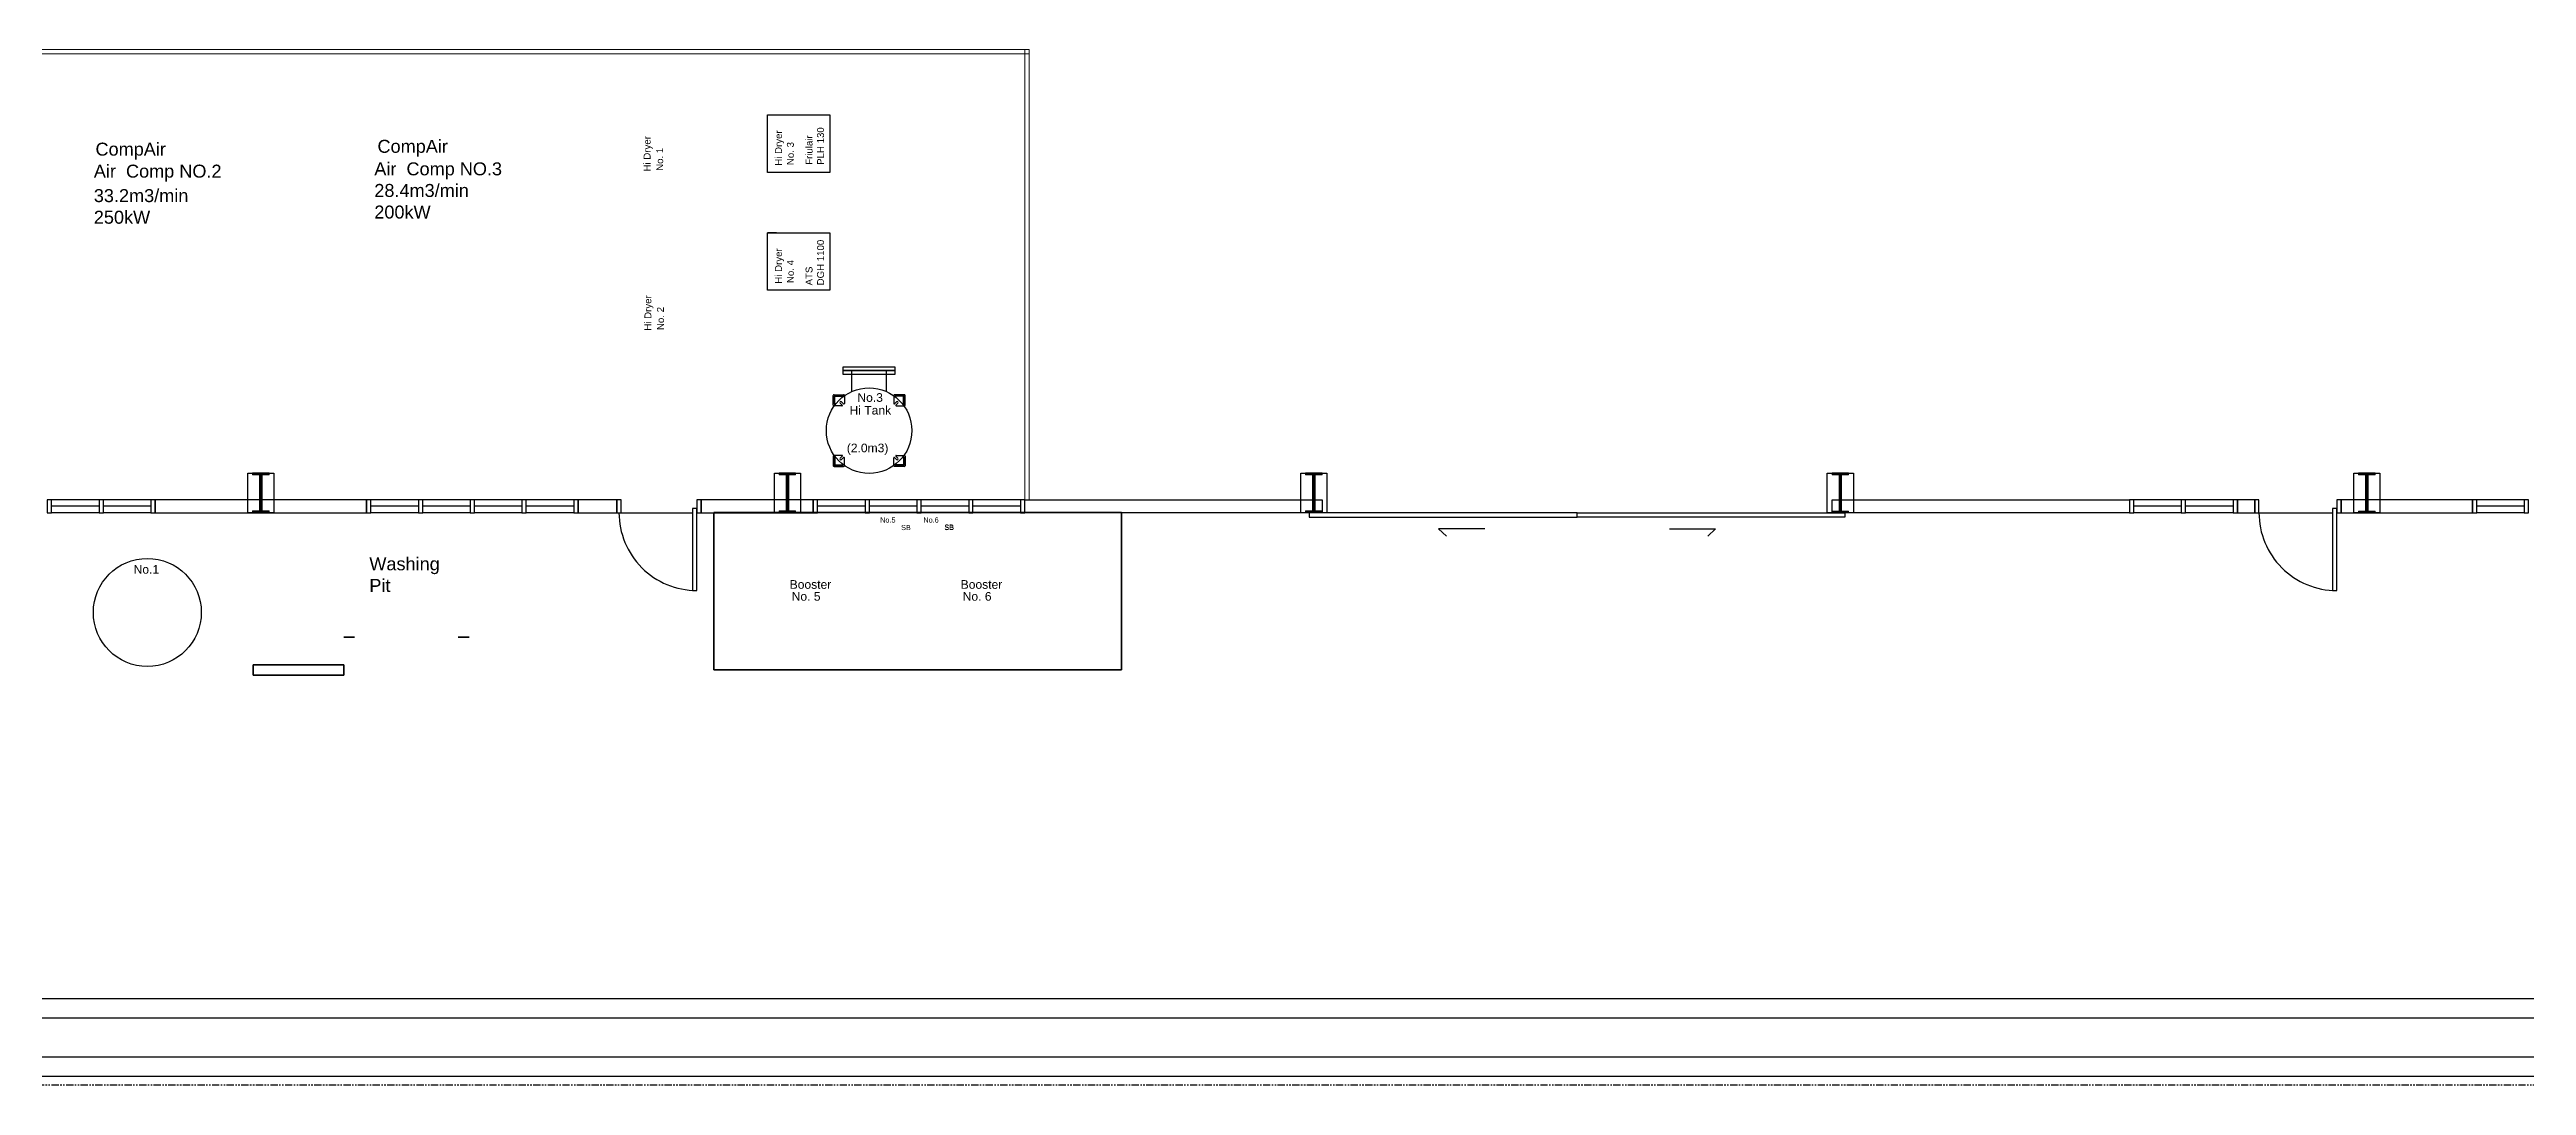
# Model space of a CAD drawing. Header units: millimetres. Extents: x -1052 to 3351, y 0 to 2015.
# Drawn here: x 57.9 to 482.1, y 1023.3 to 1200.6 of the extents above; entities that cross this region are included whole.
import ezdxf

# ---------------------------------------------------------------- set-up
doc = ezdxf.new("R2010")
doc.units = ezdxf.units.MM
doc.linetypes.add('PHANTOM', pattern=[2.5, 1.25, -0.25, 0.25, -0.25, 0.25, -0.25])
for name, color, linetype in [('11', 7, 'Continuous'), ('4', 9, 'Continuous'), ('5', 7, 'Continuous'), ('BOMBA', 10, 'Continuous'), ('BOUNDARY', 6, 'PHANTOM'), ('DRAIN', 5, 'Continuous'), ('Glass', 9, 'Continuous'), ('Stanchion', 9, 'Continuous'), ('WALL', 2, 'Continuous')]:
    doc.layers.add(name, color=color, linetype=linetype)
for name, color, linetype, lineweight in [('AM_0', 7, 'Continuous', 25), ('AM_6', 2, 'Continuous', 35), ('AM_8', 7, 'Continuous', 15)]:
    doc.layers.add(name, color=color, linetype=linetype, lineweight=lineweight)
doc.styles.get("Standard").update_dxf_attribs({"font": 'arial.ttf'})
pattern_1 = [(45, (-9089.60591, -2464.874957), (-0.02614848685, 0.02614848685), [])]
pattern_2 = [(45, (-9179.77683, -2464.872323), (-0.02614848685, 0.02614848685), [])]
pattern_3 = [(45, (-9269.947752, -2464.86969), (-0.02614848685, 0.02614848685), [])]
pattern_4 = [(45, (-9179.77683, -2464.872323), (-0.02614848685, 0.02614848685), [])]
pattern_5 = [(45, (-9269.947752, -2464.86969), (-0.02614848685, 0.02614848685), [])]

msp = doc.modelspace()

# ---------------------------------------------------------------- hatches: boundary and pattern name
at = {"layer": 'AM_8'}
h = msp.add_hatch(dxfattribs=at)
h.set_pattern_fill('_U', color=256, scale=0.03698, angle=45, style=0, pattern_type=0)
h.set_pattern_definition(pattern_3)
h.paths.add_polyline_path([(92.6691, 1121.6277), (92.6691, 1121.3319), (95.4943, 1121.3318), (95.4943, 1121.6276), (94.3036, 1121.6277), (94.3037, 1127.7959), (95.4945, 1127.7958), (95.4945, 1128.0917), (92.6692, 1128.0917), (92.6692, 1127.7959), (93.86, 1127.7959), (93.8598, 1121.6277)])
h = msp.add_hatch(dxfattribs=at)
h.set_pattern_fill('_U', color=256, scale=0.03698, angle=45, style=0, pattern_type=0)
h.set_pattern_definition(pattern_3)
h.paths.add_polyline_path([(92.6691, 1121.6277), (92.6691, 1121.3319), (95.4943, 1121.3318), (95.4943, 1121.6276), (94.3036, 1121.6277), (94.3037, 1127.7959), (95.4945, 1127.7958), (95.4945, 1128.0917), (92.6692, 1128.0917), (92.6692, 1127.7959), (93.86, 1127.7959), (93.8598, 1121.6277)])
h = msp.add_hatch(dxfattribs=at)
h.set_pattern_fill('_U', color=256, scale=0.03698, angle=45, style=0, pattern_type=0)
h.set_pattern_definition(pattern_5)
h.paths.add_polyline_path([(92.6691, 1121.6277), (92.6691, 1121.3319), (95.4943, 1121.3318), (95.4943, 1121.6276), (94.3036, 1121.6277), (94.3037, 1127.7959), (95.4945, 1127.7958), (95.4945, 1128.0917), (92.6692, 1128.0917), (92.6692, 1127.7959), (93.86, 1127.7959), (93.8598, 1121.6277)])
h = msp.add_hatch(dxfattribs=at)
h.set_pattern_fill('_U', color=256, scale=0.03698, angle=45, style=0, pattern_type=0)
h.set_pattern_definition(pattern_5)
h.paths.add_polyline_path([(92.6691, 1121.6277), (92.6691, 1121.3319), (95.4943, 1121.3318), (95.4943, 1121.6276), (94.3036, 1121.6277), (94.3037, 1127.7959), (95.4945, 1127.7958), (95.4945, 1128.0917), (92.6692, 1128.0917), (92.6692, 1127.7959), (93.86, 1127.7959), (93.8598, 1121.6277)])
h = msp.add_hatch(dxfattribs=at)
h.set_pattern_fill('_U', color=256, scale=0.03698, angle=45, style=0, pattern_type=0)
h.set_pattern_definition(pattern_2)
h.paths.add_polyline_path([(182.84, 1121.6251), (182.84, 1121.3292), (185.6652, 1121.3292), (185.6652, 1121.625), (184.4745, 1121.625), (184.4747, 1127.7932), (185.6654, 1127.7932), (185.6654, 1128.089), (182.8402, 1128.0891), (182.8402, 1127.7933), (184.0309, 1127.7932), (184.0307, 1121.625)])
h = msp.add_hatch(dxfattribs=at)
h.set_pattern_fill('_U', color=256, scale=0.03698, angle=45, style=0, pattern_type=0)
h.set_pattern_definition(pattern_2)
h.paths.add_polyline_path([(182.84, 1121.6251), (182.84, 1121.3292), (185.6652, 1121.3292), (185.6652, 1121.625), (184.4745, 1121.625), (184.4747, 1127.7932), (185.6654, 1127.7932), (185.6654, 1128.089), (182.8402, 1128.0891), (182.8402, 1127.7933), (184.0309, 1127.7932), (184.0307, 1121.625)])
h = msp.add_hatch(dxfattribs=at)
h.set_pattern_fill('_U', color=256, scale=0.03698, angle=45, style=0, pattern_type=0)
h.set_pattern_definition(pattern_4)
h.paths.add_polyline_path([(182.84, 1121.6251), (182.84, 1121.3292), (185.6652, 1121.3292), (185.6652, 1121.625), (184.4745, 1121.625), (184.4747, 1127.7932), (185.6654, 1127.7932), (185.6654, 1128.089), (182.8402, 1128.0891), (182.8402, 1127.7933), (184.0309, 1127.7932), (184.0307, 1121.625)])
h = msp.add_hatch(dxfattribs=at)
h.set_pattern_fill('_U', color=256, scale=0.03698, angle=45, style=0, pattern_type=0)
h.set_pattern_definition(pattern_4)
h.paths.add_polyline_path([(182.84, 1121.6251), (182.84, 1121.3292), (185.6652, 1121.3292), (185.6652, 1121.625), (184.4745, 1121.625), (184.4747, 1127.7932), (185.6654, 1127.7932), (185.6654, 1128.089), (182.8402, 1128.0891), (182.8402, 1127.7933), (184.0309, 1127.7932), (184.0307, 1121.625)])
h = msp.add_hatch(dxfattribs=at)
h.set_pattern_fill('_U', color=256, scale=0.03698, angle=45, style=0, pattern_type=0)
h.set_pattern_definition(pattern_1)
h.paths.add_polyline_path([(273.0109, 1121.6224), (273.0109, 1121.3266), (275.8361, 1121.3265), (275.8361, 1121.6224), (274.6454, 1121.6224), (274.6456, 1127.7906), (275.8363, 1127.7906), (275.8363, 1128.0864), (273.0111, 1128.0865), (273.0111, 1127.7906), (274.2018, 1127.7906), (274.2016, 1121.6224)])
h = msp.add_hatch(dxfattribs=at)
h.set_pattern_fill('_U', color=256, scale=0.03698, angle=45, style=0, pattern_type=0)
h.set_pattern_definition(pattern_1)
h.paths.add_polyline_path([(273.0109, 1121.6224), (273.0109, 1121.3266), (275.8361, 1121.3265), (275.8361, 1121.6224), (274.6454, 1121.6224), (274.6456, 1127.7906), (275.8363, 1127.7906), (275.8363, 1128.0864), (273.0111, 1128.0865), (273.0111, 1127.7906), (274.2018, 1127.7906), (274.2016, 1121.6224)])
h = msp.add_hatch(dxfattribs=at)
h.set_pattern_fill('_U', color=256, scale=0.03698, angle=45, style=0, pattern_type=0)
h.set_pattern_definition([(45, (-8999.434987, -2464.87759), (-0.02614848685, 0.02614848685), [])])
h.paths.add_polyline_path([(363.1818, 1121.6198), (363.1818, 1121.324), (366.0071, 1121.3239), (366.0071, 1121.6197), (364.8163, 1121.6198), (364.8165, 1127.788), (366.0072, 1127.7879), (366.0073, 1128.0838), (363.182, 1128.0838), (363.182, 1127.788), (364.3727, 1127.788), (364.3726, 1121.6198)])
h = msp.add_hatch(dxfattribs=at)
h.set_pattern_fill('_U', color=256, scale=0.03698, angle=45, style=0, pattern_type=0)
h.set_pattern_definition([(45, (-8909.264065, -2464.880223), (-0.02614848685, 0.02614848685), [])])
h.paths.add_polyline_path([(453.3527, 1121.6172), (453.3527, 1121.3213), (456.178, 1121.3213), (456.178, 1121.6171), (454.9872, 1121.6171), (454.9874, 1127.7853), (456.1782, 1127.7853), (456.1782, 1128.0811), (453.3529, 1128.0812), (453.3529, 1127.7854), (454.5437, 1127.7853), (454.5435, 1121.6171)])

# ---------------------------------------------------------------- linework, layer by layer
msp.add_circle((74.6304, 1104.256), 9.2449)
msp.add_circle((74.6304, 1104.256), 9.2449)
at = {"layer": '11'}
for p, q in [((66.3766, 1121.3326), (58.2411, 1121.3329)), ((66.3766, 1121.3326), (58.2411, 1121.3329)), ((66.3767, 1123.5514), (58.2412, 1123.5517)), ((66.3767, 1123.5514), (58.2412, 1123.5517)), ((75.2517, 1121.3324), (67.1162, 1121.3326)), ((75.2517, 1121.3324), (67.1162, 1121.3326)), ((75.2517, 1123.5512), (67.1163, 1123.5514)), ((75.2517, 1123.5512), (67.1163, 1123.5514)), ((121.0472, 1123.5498), (112.9117, 1123.5501)), ((121.0472, 1123.5498), (112.9117, 1123.5501)), ((121.0472, 1121.3311), (112.9117, 1121.3313)), ((121.0472, 1121.3311), (112.9117, 1121.3313)), ((129.9222, 1121.3308), (121.7867, 1121.331)), ((129.9222, 1121.3308), (121.7867, 1121.331)), ((129.9223, 1123.5496), (121.7868, 1123.5498)), ((129.9223, 1123.5496), (121.7868, 1123.5498)), ((138.7973, 1121.3305), (130.6618, 1121.3308)), ((138.7973, 1121.3305), (130.6618, 1121.3308)), ((138.7974, 1123.5493), (130.6619, 1123.5495)), ((138.7974, 1123.5493), (130.6619, 1123.5495)), ((147.6724, 1121.3303), (139.5369, 1121.3305)), ((147.6724, 1121.3303), (139.5369, 1121.3305)), ((147.6725, 1123.549), (139.537, 1123.5493)), ((147.6725, 1123.549), (139.537, 1123.5493)), ((197.5504, 1121.3288), (189.4149, 1121.3291)), ((197.5504, 1121.3288), (189.4149, 1121.3291)), ((197.5504, 1121.3288), (189.4149, 1121.3291)), ((197.5504, 1121.3288), (189.4149, 1121.3291)), ((197.5505, 1123.5476), (189.415, 1123.5478)), ((197.5505, 1123.5476), (189.415, 1123.5478)), ((197.5505, 1123.5476), (189.415, 1123.5478)), ((197.5505, 1123.5476), (189.415, 1123.5478)), ((206.4255, 1121.3286), (198.29, 1121.3288)), ((206.4255, 1121.3286), (198.29, 1121.3288)), ((206.4255, 1121.3286), (198.29, 1121.3288)), ((206.4255, 1121.3286), (198.29, 1121.3288)), ((206.4256, 1123.5473), (198.2901, 1123.5476)), ((206.4256, 1123.5473), (198.2901, 1123.5476)), ((206.4256, 1123.5473), (198.2901, 1123.5476)), ((206.4256, 1123.5473), (198.2901, 1123.5476)), ((215.3006, 1121.3283), (207.1651, 1121.3285)), ((215.3006, 1121.3283), (207.1651, 1121.3285)), ((215.3006, 1121.3283), (207.1651, 1121.3285)), ((215.3006, 1121.3283), (207.1651, 1121.3285)), ((215.3007, 1123.5471), (207.1652, 1123.5473)), ((215.3007, 1123.5471), (207.1652, 1123.5473)), ((215.3007, 1123.5471), (207.1652, 1123.5473)), ((215.3007, 1123.5471), (207.1652, 1123.5473)), ((224.1757, 1121.328), (216.0402, 1121.3283)), ((224.1757, 1121.328), (216.0402, 1121.3283)), ((224.1757, 1121.328), (216.0402, 1121.3283)), ((224.1757, 1121.328), (216.0402, 1121.3283)), ((224.1758, 1123.5468), (216.0403, 1123.547)), ((224.1758, 1123.5468), (216.0403, 1123.547)), ((224.1758, 1123.5468), (216.0403, 1123.547)), ((224.1758, 1123.5468), (216.0403, 1123.547)), ((422.9777, 1121.3222), (414.8422, 1121.3225)), ((422.9777, 1121.3222), (414.8422, 1121.3225)), ((422.9778, 1123.541), (414.8423, 1123.5412)), ((422.9778, 1123.541), (414.8423, 1123.5412)), ((431.8528, 1121.322), (423.7173, 1121.3222)), ((431.8528, 1121.322), (423.7173, 1121.3222)), ((431.8529, 1123.5407), (423.7174, 1123.541)), ((431.8529, 1123.5407), (423.7174, 1123.541)), ((481.7308, 1121.3205), (473.5953, 1121.3208)), ((481.7309, 1123.5393), (473.5954, 1123.5395))]:
    msp.add_line(p, q, dxfattribs=at)
at = {"layer": '4'}
for points in [[(58.2412, 1123.5517), (57.5016, 1123.5517), (57.5015, 1121.3329), (58.2411, 1121.3329)], [(58.2412, 1123.5517), (57.5016, 1123.5517), (57.5015, 1121.3329), (58.2411, 1121.3329)], [(67.1163, 1123.5514), (66.3767, 1123.5514), (66.3766, 1121.3326), (67.1162, 1121.3326)], [(67.1163, 1123.5514), (66.3767, 1123.5514), (66.3766, 1121.3326), (67.1162, 1121.3326)], [(75.9913, 1123.5511), (75.2517, 1123.5512), (75.2517, 1121.3324), (75.9913, 1121.3324)], [(75.9913, 1123.5511), (75.2517, 1123.5512), (75.2517, 1121.3324), (75.9913, 1121.3324)], [(112.9117, 1123.5501), (112.1721, 1123.5501), (112.1721, 1121.3313), (112.9117, 1121.3313)], [(112.9117, 1123.5501), (112.1721, 1123.5501), (112.1721, 1121.3313), (112.9117, 1121.3313)], [(121.7868, 1123.5498), (121.0472, 1123.5498), (121.0472, 1121.3311), (121.7867, 1121.331)], [(121.7868, 1123.5498), (121.0472, 1123.5498), (121.0472, 1121.3311), (121.7867, 1121.331)], [(130.6619, 1123.5495), (129.9223, 1123.5496), (129.9222, 1121.3308), (130.6618, 1121.3308)], [(130.6619, 1123.5495), (129.9223, 1123.5496), (129.9222, 1121.3308), (130.6618, 1121.3308)], [(139.537, 1123.5493), (138.7974, 1123.5493), (138.7973, 1121.3305), (139.5369, 1121.3305)], [(139.537, 1123.5493), (138.7974, 1123.5493), (138.7973, 1121.3305), (139.5369, 1121.3305)], [(148.4121, 1123.549), (147.6725, 1123.549), (147.6724, 1121.3303), (148.412, 1121.3303)], [(148.4121, 1123.549), (147.6725, 1123.549), (147.6724, 1121.3303), (148.412, 1121.3303)], [(155.7932, 1123.5488), (155.0536, 1123.5488), (155.0535, 1121.3301), (155.7931, 1121.33)], [(155.7932, 1123.5488), (155.0536, 1123.5488), (155.0535, 1121.3301), (155.7931, 1121.33)], [(169.4608, 1123.5484), (168.7212, 1123.5484), (168.7212, 1121.3297), (169.4608, 1121.3296)], [(169.4608, 1123.5484), (168.7212, 1123.5484), (168.7212, 1121.3297), (169.4608, 1121.3296)], [(189.415, 1123.5478), (188.6754, 1123.5478), (188.6753, 1121.3291), (189.4149, 1121.3291)], [(189.415, 1123.5478), (188.6754, 1123.5478), (188.6753, 1121.3291), (189.4149, 1121.3291)], [(189.415, 1123.5478), (188.6754, 1123.5478), (188.6753, 1121.3291), (189.4149, 1121.3291)], [(189.415, 1123.5478), (188.6754, 1123.5478), (188.6753, 1121.3291), (189.4149, 1121.3291)], [(198.2901, 1123.5476), (197.5505, 1123.5476), (197.5504, 1121.3288), (198.29, 1121.3288)], [(198.2901, 1123.5476), (197.5505, 1123.5476), (197.5504, 1121.3288), (198.29, 1121.3288)], [(198.2901, 1123.5476), (197.5505, 1123.5476), (197.5504, 1121.3288), (198.29, 1121.3288)], [(198.2901, 1123.5476), (197.5505, 1123.5476), (197.5504, 1121.3288), (198.29, 1121.3288)], [(207.1652, 1123.5473), (206.4256, 1123.5473), (206.4255, 1121.3286), (207.1651, 1121.3285)], [(207.1652, 1123.5473), (206.4256, 1123.5473), (206.4255, 1121.3286), (207.1651, 1121.3285)], [(207.1652, 1123.5473), (206.4256, 1123.5473), (206.4255, 1121.3286), (207.1651, 1121.3285)], [(207.1652, 1123.5473), (206.4256, 1123.5473), (206.4255, 1121.3286), (207.1651, 1121.3285)], [(216.0403, 1123.547), (215.3007, 1123.5471), (215.3006, 1121.3283), (216.0402, 1121.3283)], [(216.0403, 1123.547), (215.3007, 1123.5471), (215.3006, 1121.3283), (216.0402, 1121.3283)], [(216.0403, 1123.547), (215.3007, 1123.5471), (215.3006, 1121.3283), (216.0402, 1121.3283)], [(216.0403, 1123.547), (215.3007, 1123.5471), (215.3006, 1121.3283), (216.0402, 1121.3283)], [(224.9154, 1123.5468), (224.1758, 1123.5468), (224.1757, 1121.328), (224.9153, 1121.328)], [(224.9154, 1123.5468), (224.1758, 1123.5468), (224.1757, 1121.328), (224.9153, 1121.328)], [(224.9154, 1123.5468), (224.1758, 1123.5468), (224.1757, 1121.328), (224.9153, 1121.328)], [(224.9154, 1123.5468), (224.1758, 1123.5468), (224.1757, 1121.328), (224.9153, 1121.328)], [(414.8423, 1123.5412), (414.1027, 1123.5413), (414.1026, 1121.3225), (414.8422, 1121.3225)], [(414.8423, 1123.5412), (414.1027, 1123.5413), (414.1026, 1121.3225), (414.8422, 1121.3225)], [(423.7174, 1123.541), (422.9778, 1123.541), (422.9777, 1121.3222), (423.7173, 1121.3222)], [(423.7174, 1123.541), (422.9778, 1123.541), (422.9777, 1121.3222), (423.7173, 1121.3222)], [(432.5925, 1123.5407), (431.8529, 1123.5407), (431.8528, 1121.322), (432.5924, 1121.322)], [(432.5925, 1123.5407), (431.8529, 1123.5407), (431.8528, 1121.322), (432.5924, 1121.322)], [(436.2904, 1123.5406), (435.5509, 1123.5406), (435.5508, 1121.3219), (436.2904, 1121.3218)], [(436.2904, 1123.5406), (435.5509, 1123.5406), (435.5508, 1121.3219), (436.2904, 1121.3218)], [(450.3427, 1123.5402), (449.6031, 1123.5402), (449.603, 1121.3215), (450.3426, 1121.3214)], [(450.3427, 1123.5402), (449.6031, 1123.5402), (449.603, 1121.3215), (450.3426, 1121.3214)], [(473.5954, 1123.5395), (472.8558, 1123.5395), (472.8558, 1121.3208), (473.5953, 1121.3208)], [(482.4705, 1123.5393), (481.7309, 1123.5393), (481.7308, 1121.3205), (482.4704, 1121.3205)]]:
    msp.add_lwpolyline(points, close=True, dxfattribs=at)
for points in [[(303.701, 1118.5684), (295.7938, 1118.5687), (297.1482, 1117.3273)], [(303.701, 1118.5684), (295.7938, 1118.5687), (297.1482, 1117.3273)], [(335.3167, 1118.5675), (343.224, 1118.5673), (341.8695, 1117.326)], [(335.3167, 1118.5675), (343.224, 1118.5673), (341.8695, 1117.326)]]:
    msp.add_lwpolyline(points, dxfattribs=at)
at = {"layer": '5'}
for p, q in [((155.4085, 1121.33), (167.9816, 1121.3297)), ((155.4085, 1121.33), (167.9816, 1121.3297)), ((436.2904, 1121.3218), (448.8634, 1121.3215)), ((436.2904, 1121.3218), (448.8634, 1121.3215))]:
    msp.add_line(p, q, dxfattribs=at)
for points in [[(168.7212, 1122.0692), (167.9816, 1122.0693), (167.9812, 1108.0376), (168.7208, 1108.0376)], [(168.7212, 1122.0692), (167.9816, 1122.0693), (167.9812, 1108.0376), (168.7208, 1108.0376)], [(273.6322, 1121.3266), (273.6321, 1120.587), (319.509, 1120.5857), (319.509, 1121.3253)], [(273.6322, 1121.3266), (273.6321, 1120.587), (319.509, 1120.5857), (319.509, 1121.3253)], [(365.3858, 1121.3239), (365.3858, 1120.5843), (319.509, 1120.5857), (319.509, 1121.3253)], [(365.3858, 1121.3239), (365.3858, 1120.5843), (319.509, 1120.5857), (319.509, 1121.3253)], [(449.603, 1122.061), (448.8634, 1122.0611), (448.863, 1108.0294), (449.6026, 1108.0294)], [(449.603, 1122.061), (448.8634, 1122.0611), (448.863, 1108.0294), (449.6026, 1108.0294)]]:
    msp.add_lwpolyline(points, close=True, dxfattribs=at)
for centre in [(168.7212, 1121.3297), (168.7212, 1121.3297), (449.603, 1121.3215), (449.603, 1121.3215)]:
    msp.add_arc(centre, 13.3126, 179.998327, 269.998327, dxfattribs=at)
at = {"layer": 'AM_0'}
for p, q in [((180.8209, 1179.5886), (180.8209, 1189.4252)), ((180.8209, 1189.4252), (191.545, 1189.4252)), ((191.545, 1189.4252), (191.545, 1179.5886)), ((191.545, 1179.5886), (180.8209, 1179.5886)), ((180.8209, 1159.3978), (180.8209, 1169.2344)), ((180.8209, 1169.2344), (191.545, 1169.2344)), ((191.545, 1169.2344), (191.545, 1159.3978)), ((191.545, 1159.3978), (180.8209, 1159.3978)), ((195.2876, 1142.0787), (195.2876, 1145.6613)), ((201.2043, 1142.0787), (201.2043, 1145.6613)), ((192.0926, 1139.7594), (192.0926, 1141.3865)), ((192.2405, 1141.5344), (193.8676, 1141.5344)), ((192.2553, 1139.9369), (192.2553, 1141.2238)), ((192.3736, 1139.9369), (192.3736, 1141.1794)), ((192.4032, 1141.3717), (193.6901, 1141.3717)), ((192.4476, 1141.2534), (193.6901, 1141.2534)), ((193.7344, 1141.2977), (193.7344, 1141.3273)), ((194.0155, 1141.3865), (194.0155, 1140.0306)), ((202.4764, 1141.3865), (202.4764, 1140.0306)), ((204.2514, 1141.5344), (202.6243, 1141.5344)), ((202.7575, 1141.2977), (202.7575, 1141.3273)), ((204.0887, 1141.3717), (202.8018, 1141.3717)), ((204.0443, 1141.2534), (202.8018, 1141.2534)), ((204.1183, 1139.9369), (204.1183, 1141.1794)), ((204.2366, 1139.9369), (204.2366, 1141.2238)), ((204.3993, 1139.7594), (204.3993, 1141.3865)), ((193.5964, 1139.6115), (192.2405, 1139.6115)), ((192.2996, 1139.8925), (192.3292, 1139.8925)), ((193.3035, 1140.0829), (193.6487, 1139.7377)), ((193.5441, 1140.3234), (193.8892, 1139.9783)), ((202.9478, 1140.3234), (202.6027, 1139.9783)), ((203.1884, 1140.0829), (202.8432, 1139.7377)), ((202.8955, 1139.6115), (204.2514, 1139.6115)), ((204.1923, 1139.8925), (204.1627, 1139.8925)), ((192.0926, 1131.0026), (192.0926, 1129.3755)), ((193.5964, 1131.1506), (192.2405, 1131.1506)), ((192.2405, 1129.2276), (193.8676, 1129.2276)), ((192.2553, 1130.8251), (192.2553, 1129.5383)), ((192.2996, 1130.8695), (192.3292, 1130.8695)), ((192.3736, 1130.8251), (192.3736, 1129.5826)), ((192.4032, 1129.3903), (193.6901, 1129.3903)), ((192.4476, 1129.5087), (193.6901, 1129.5087)), ((193.3035, 1130.6792), (193.6487, 1131.0243)), ((193.5441, 1130.4386), (193.8892, 1130.7837)), ((193.7344, 1129.4643), (193.7344, 1129.4347)), ((194.0155, 1129.3755), (194.0155, 1130.7314)), ((202.4764, 1129.3755), (202.4764, 1130.7314)), ((202.9478, 1130.4386), (202.6027, 1130.7837)), ((204.2514, 1129.2276), (202.6243, 1129.2276)), ((202.7575, 1129.4643), (202.7575, 1129.4347)), ((204.0443, 1129.5087), (202.8018, 1129.5087)), ((204.0887, 1129.3903), (202.8018, 1129.3903)), ((203.1884, 1130.6792), (202.8432, 1131.0243)), ((202.8955, 1131.1506), (204.2514, 1131.1506)), ((204.1183, 1130.8251), (204.1183, 1129.5826)), ((204.1923, 1130.8695), (204.1627, 1130.8695)), ((204.2366, 1130.8251), (204.2366, 1129.5383)), ((204.3993, 1131.0026), (204.3993, 1129.3755))]:
    msp.add_line(p, q, dxfattribs=at)
for points in [[(193.8187, 1146.3065), (202.6732, 1146.3065), (202.6732, 1145.6613), (193.8187, 1145.6613)], [(193.8187, 1145.6613), (202.6732, 1145.6613), (202.6732, 1145.0162), (193.8187, 1145.0162)], [(91.8482, 1128.0917), (96.3156, 1128.0917), (96.3154, 1121.3318), (91.848, 1121.3318)], [(91.8482, 1128.0917), (96.3156, 1128.0917), (96.3154, 1121.3318), (91.848, 1121.3318)], [(91.8482, 1128.0917), (96.3156, 1128.0917), (96.3154, 1121.3318), (91.848, 1121.3318)], [(91.8482, 1128.0917), (96.3156, 1128.0917), (96.3154, 1121.3318), (91.848, 1121.3318)], [(182.0191, 1128.0891), (186.4865, 1128.0891), (186.4863, 1121.3292), (182.0189, 1121.3292)], [(182.0191, 1128.0891), (186.4865, 1128.0891), (186.4863, 1121.3292), (182.0189, 1121.3292)], [(182.0191, 1128.0891), (186.4865, 1128.0891), (186.4863, 1121.3292), (182.0189, 1121.3292)], [(182.0191, 1128.0891), (186.4865, 1128.0891), (186.4863, 1121.3292), (182.0189, 1121.3292)], [(272.19, 1128.0864), (276.6574, 1128.0864), (276.6572, 1121.3266), (272.1898, 1121.3266)], [(272.19, 1128.0864), (276.6574, 1128.0864), (276.6572, 1121.3266), (272.1898, 1121.3266)], [(362.3609, 1128.0838), (366.8283, 1128.0838), (366.8281, 1121.3239), (362.3607, 1121.3239)], [(452.5318, 1128.0812), (456.9993, 1128.0812), (456.9991, 1121.3213), (452.5317, 1121.3213)]]:
    msp.add_lwpolyline(points, close=True, dxfattribs=at)
msp.add_circle((198.2459, 1135.381), 7.3219, dxfattribs=at)
for centre, radius, start, end in [((192.2405, 1141.3865), 0.1479, 90, 180), ((192.4032, 1141.2238), 0.1479, 90, 180), ((192.4476, 1141.1794), 0.074, 90, 180), ((193.6901, 1141.3273), 0.0444, 0, 90), ((193.6901, 1141.2977), 0.0444, 270, 0), ((193.8676, 1141.3865), 0.1479, 0, 90), ((202.6243, 1141.3865), 0.1479, 90, 180), ((202.8018, 1141.3273), 0.0444, 90, 180), ((202.8018, 1141.2977), 0.0444, 180, 270), ((204.0443, 1141.1794), 0.074, 0, 90), ((204.0887, 1141.2238), 0.1479, 0, 90), ((204.2514, 1141.3865), 0.1479, 0, 90), ((192.2405, 1139.7594), 0.1479, 180, 270), ((192.2996, 1139.9369), 0.0444, 180, 270), ((192.3292, 1139.9369), 0.0444, 270, 0), ((193.4238, 1140.2032), 0.1701, 45, 225), ((193.5964, 1139.6854), 0.074, 270, 45), ((193.9415, 1140.0306), 0.074, 225, 0), ((202.5504, 1140.0306), 0.074, 180, 315), ((202.8955, 1139.6854), 0.074, 135, 270), ((203.0681, 1140.2032), 0.1701, 315, 135), ((204.1627, 1139.9369), 0.0444, 180, 270), ((204.1923, 1139.9369), 0.0444, 270, 0), ((204.2514, 1139.7594), 0.1479, 270, 0), ((192.2405, 1131.0026), 0.1479, 90, 180), ((192.2405, 1129.3755), 0.1479, 180, 270), ((192.2996, 1130.8251), 0.0444, 90, 180), ((192.4032, 1129.5383), 0.1479, 180, 270), ((192.3292, 1130.8251), 0.0444, 0, 90), ((192.4476, 1129.5826), 0.074, 180, 270), ((193.4238, 1130.5589), 0.1701, 135, 315), ((193.5964, 1131.0766), 0.074, 315, 90), ((193.6901, 1129.4643), 0.0444, 0, 90), ((193.6901, 1129.4347), 0.0444, 270, 0), ((193.8676, 1129.3755), 0.1479, 270, 0), ((193.9415, 1130.7314), 0.074, 0, 135), ((202.5504, 1130.7314), 0.074, 45, 180), ((202.6243, 1129.3755), 0.1479, 180, 270), ((202.8018, 1129.4643), 0.0444, 90, 180), ((202.8018, 1129.4347), 0.0444, 180, 270), ((202.8955, 1131.0766), 0.074, 90, 225), ((203.0681, 1130.5589), 0.1701, 225, 45), ((204.0443, 1129.5826), 0.074, 270, 0), ((204.0887, 1129.5383), 0.1479, 270, 0), ((204.1627, 1130.8251), 0.0444, 90, 180), ((204.1923, 1130.8251), 0.0444, 0, 90), ((204.2514, 1131.0026), 0.1479, 0, 90), ((204.2514, 1129.3755), 0.1479, 270, 0)]:
    msp.add_arc(centre, radius, start, end, dxfattribs=at)
at = {"layer": 'AM_6'}
for p, q in [((171.6795, 1094.4291), (171.6795, 1121.3502)), ((171.6795, 1121.3502), (241.4969, 1121.3502)), ((241.4969, 1121.3502), (241.4969, 1094.4291)), ((108.2818, 1100.0404), (110.1308, 1100.0404)), ((127.881, 1100.0404), (129.73, 1100.0404)), ((92.7504, 1095.307), (108.2818, 1095.307)), ((92.7504, 1093.532), (92.7504, 1095.307)), ((92.7504, 1095.307), (108.2818, 1095.307)), ((92.7504, 1093.532), (92.7504, 1095.307)), ((108.2818, 1095.307), (108.2818, 1093.532)), ((108.2818, 1095.307), (108.2818, 1093.532)), ((108.2818, 1093.532), (92.7504, 1093.532)), ((108.2818, 1093.532), (92.7504, 1093.532)), ((241.4969, 1094.4291), (171.6795, 1094.4291))]:
    msp.add_line(p, q, dxfattribs=at)
at = {"layer": 'AM_8'}
for p, q in [((95.4945, 1128.0917), (92.6692, 1128.0917)), ((92.6692, 1127.7959), (92.6692, 1128.0917)), ((95.4945, 1128.0917), (92.6692, 1128.0917)), ((92.6692, 1127.7959), (92.6692, 1128.0917)), ((95.4945, 1128.0917), (92.6692, 1128.0917)), ((92.6692, 1127.7959), (92.6692, 1128.0917)), ((95.4945, 1128.0917), (92.6692, 1128.0917)), ((92.6692, 1127.7959), (92.6692, 1128.0917)), ((93.86, 1127.7959), (92.6692, 1127.7959)), ((93.86, 1127.7959), (92.6692, 1127.7959)), ((93.86, 1127.7959), (92.6692, 1127.7959)), ((93.86, 1127.7959), (92.6692, 1127.7959)), ((93.8598, 1121.6277), (93.86, 1127.7959)), ((93.8598, 1121.6277), (93.86, 1127.7959)), ((93.8598, 1121.6277), (93.86, 1127.7959)), ((93.8598, 1121.6277), (93.86, 1127.7959)), ((94.3036, 1121.6277), (94.3037, 1127.7959)), ((94.3036, 1121.6277), (94.3037, 1127.7959)), ((94.3036, 1121.6277), (94.3037, 1127.7959)), ((94.3036, 1121.6277), (94.3037, 1127.7959)), ((95.4945, 1127.7958), (94.3037, 1127.7959)), ((95.4945, 1127.7958), (94.3037, 1127.7959)), ((95.4945, 1127.7958), (94.3037, 1127.7959)), ((95.4945, 1127.7958), (94.3037, 1127.7959)), ((95.4945, 1127.7958), (95.4945, 1128.0917)), ((95.4945, 1127.7958), (95.4945, 1128.0917)), ((95.4945, 1127.7958), (95.4945, 1128.0917)), ((95.4945, 1127.7958), (95.4945, 1128.0917)), ((185.6654, 1128.089), (182.8402, 1128.0891)), ((182.8402, 1127.7933), (182.8402, 1128.0891)), ((185.6654, 1128.089), (182.8402, 1128.0891)), ((182.8402, 1127.7933), (182.8402, 1128.0891)), ((185.6654, 1128.089), (182.8402, 1128.0891)), ((182.8402, 1127.7933), (182.8402, 1128.0891)), ((185.6654, 1128.089), (182.8402, 1128.0891)), ((182.8402, 1127.7933), (182.8402, 1128.0891)), ((184.0309, 1127.7932), (182.8402, 1127.7933)), ((184.0309, 1127.7932), (182.8402, 1127.7933)), ((184.0309, 1127.7932), (182.8402, 1127.7933)), ((184.0309, 1127.7932), (182.8402, 1127.7933)), ((184.0307, 1121.625), (184.0309, 1127.7932)), ((184.0307, 1121.625), (184.0309, 1127.7932)), ((184.0307, 1121.625), (184.0309, 1127.7932)), ((184.0307, 1121.625), (184.0309, 1127.7932)), ((184.4745, 1121.625), (184.4747, 1127.7932)), ((184.4745, 1121.625), (184.4747, 1127.7932)), ((184.4745, 1121.625), (184.4747, 1127.7932)), ((184.4745, 1121.625), (184.4747, 1127.7932)), ((185.6654, 1127.7932), (184.4747, 1127.7932)), ((185.6654, 1127.7932), (184.4747, 1127.7932)), ((185.6654, 1127.7932), (184.4747, 1127.7932)), ((185.6654, 1127.7932), (184.4747, 1127.7932)), ((185.6654, 1127.7932), (185.6654, 1128.089)), ((185.6654, 1127.7932), (185.6654, 1128.089)), ((185.6654, 1127.7932), (185.6654, 1128.089)), ((185.6654, 1127.7932), (185.6654, 1128.089)), ((275.8363, 1128.0864), (273.0111, 1128.0865)), ((273.0111, 1127.7906), (273.0111, 1128.0865)), ((275.8363, 1128.0864), (273.0111, 1128.0865)), ((273.0111, 1127.7906), (273.0111, 1128.0865)), ((274.2018, 1127.7906), (273.0111, 1127.7906)), ((274.2018, 1127.7906), (273.0111, 1127.7906)), ((274.2016, 1121.6224), (274.2018, 1127.7906)), ((274.2016, 1121.6224), (274.2018, 1127.7906)), ((274.6454, 1121.6224), (274.6456, 1127.7906)), ((274.6454, 1121.6224), (274.6456, 1127.7906)), ((275.8363, 1127.7906), (274.6456, 1127.7906)), ((275.8363, 1127.7906), (274.6456, 1127.7906)), ((275.8363, 1127.7906), (275.8363, 1128.0864)), ((275.8363, 1127.7906), (275.8363, 1128.0864)), ((366.0073, 1128.0838), (363.182, 1128.0838)), ((363.182, 1127.788), (363.182, 1128.0838)), ((364.3727, 1127.788), (363.182, 1127.788)), ((364.3726, 1121.6198), (364.3727, 1127.788)), ((364.8163, 1121.6198), (364.8165, 1127.788)), ((366.0072, 1127.7879), (364.8165, 1127.788)), ((366.0072, 1127.7879), (366.0073, 1128.0838)), ((456.1782, 1128.0811), (453.3529, 1128.0812)), ((453.3529, 1127.7854), (453.3529, 1128.0812)), ((454.5437, 1127.7853), (453.3529, 1127.7854)), ((454.5435, 1121.6171), (454.5437, 1127.7853)), ((454.9872, 1121.6171), (454.9874, 1127.7853)), ((456.1782, 1127.7853), (454.9874, 1127.7853)), ((456.1782, 1127.7853), (456.1782, 1128.0811)), ((93.8598, 1121.6277), (92.6691, 1121.6277)), ((92.6691, 1121.6277), (92.6691, 1121.3319)), ((93.8598, 1121.6277), (92.6691, 1121.6277)), ((92.6691, 1121.6277), (92.6691, 1121.3319)), ((93.8598, 1121.6277), (92.6691, 1121.6277)), ((92.6691, 1121.6277), (92.6691, 1121.3319)), ((93.8598, 1121.6277), (92.6691, 1121.6277)), ((92.6691, 1121.6277), (92.6691, 1121.3319)), ((95.4943, 1121.3318), (92.6691, 1121.3319)), ((95.4943, 1121.3318), (92.6691, 1121.3319)), ((95.4943, 1121.3318), (92.6691, 1121.3319)), ((95.4943, 1121.3318), (92.6691, 1121.3319)), ((95.4943, 1121.6276), (94.3036, 1121.6277)), ((95.4943, 1121.6276), (94.3036, 1121.6277)), ((95.4943, 1121.6276), (94.3036, 1121.6277)), ((95.4943, 1121.6276), (94.3036, 1121.6277)), ((95.4943, 1121.6276), (95.4943, 1121.3318)), ((95.4943, 1121.6276), (95.4943, 1121.3318)), ((95.4943, 1121.6276), (95.4943, 1121.3318)), ((95.4943, 1121.6276), (95.4943, 1121.3318)), ((184.0307, 1121.625), (182.84, 1121.6251)), ((182.84, 1121.6251), (182.84, 1121.3292)), ((184.0307, 1121.625), (182.84, 1121.6251)), ((182.84, 1121.6251), (182.84, 1121.3292)), ((184.0307, 1121.625), (182.84, 1121.6251)), ((182.84, 1121.6251), (182.84, 1121.3292)), ((184.0307, 1121.625), (182.84, 1121.6251)), ((182.84, 1121.6251), (182.84, 1121.3292)), ((185.6652, 1121.3292), (182.84, 1121.3292)), ((185.6652, 1121.3292), (182.84, 1121.3292)), ((185.6652, 1121.3292), (182.84, 1121.3292)), ((185.6652, 1121.3292), (182.84, 1121.3292)), ((185.6652, 1121.625), (184.4745, 1121.625)), ((185.6652, 1121.625), (184.4745, 1121.625)), ((185.6652, 1121.625), (184.4745, 1121.625)), ((185.6652, 1121.625), (184.4745, 1121.625)), ((185.6652, 1121.625), (185.6652, 1121.3292)), ((185.6652, 1121.625), (185.6652, 1121.3292)), ((185.6652, 1121.625), (185.6652, 1121.3292)), ((185.6652, 1121.625), (185.6652, 1121.3292)), ((274.2016, 1121.6224), (273.0109, 1121.6224)), ((273.0109, 1121.6224), (273.0109, 1121.3266)), ((274.2016, 1121.6224), (273.0109, 1121.6224)), ((273.0109, 1121.6224), (273.0109, 1121.3266)), ((275.8361, 1121.3265), (273.0109, 1121.3266)), ((275.8361, 1121.3265), (273.0109, 1121.3266)), ((275.8361, 1121.6224), (274.6454, 1121.6224)), ((275.8361, 1121.6224), (274.6454, 1121.6224)), ((275.8361, 1121.6224), (275.8361, 1121.3265)), ((275.8361, 1121.6224), (275.8361, 1121.3265)), ((364.3726, 1121.6198), (363.1818, 1121.6198)), ((363.1818, 1121.6198), (363.1818, 1121.324)), ((366.0071, 1121.3239), (363.1818, 1121.324)), ((366.0071, 1121.6197), (364.8163, 1121.6198)), ((366.0071, 1121.6197), (366.0071, 1121.3239)), ((454.5435, 1121.6171), (453.3527, 1121.6172)), ((453.3527, 1121.6172), (453.3527, 1121.3213)), ((456.178, 1121.3213), (453.3527, 1121.3213)), ((456.178, 1121.6171), (454.9872, 1121.6171)), ((456.178, 1121.6171), (456.178, 1121.3213))]:
    msp.add_line(p, q, dxfattribs=at)
for points in [[(5.0218, 1200.6114), (225.655, 1200.6114), (225.655, 1199.8718), (5.0218, 1199.8718)], [(224.9154, 1200.6114), (225.655, 1200.6114), (225.655, 1199.8718), (224.9154, 1199.8718)], [(224.9154, 1199.8718), (225.655, 1199.8718), (225.655, 1123.5468), (224.9154, 1123.5468)]]:
    msp.add_lwpolyline(points, close=True, dxfattribs=at)
at = {"layer": 'BOMBA', "color": 0}
msp.add_line((182.3898, 1169.2344), (180.8209, 1169.2344), dxfattribs=at)
msp.add_line((182.3898, 1169.2344), (180.8209, 1169.2344), dxfattribs=at)
at = {"layer": 'BOUNDARY'}
msp.add_line((1939.4602, 1023.2889), (-942.8866, 1023.373), dxfattribs=at)
at = {"layer": 'DRAIN'}
for p, q in [((1807.3861, 1038.0845), (-918.4271, 1038.1641)), ((1810.7141, 1034.7563), (-918.4272, 1034.836)), ((1817.3703, 1028.0998), (-918.4274, 1028.1797)), ((1820.6983, 1024.7715), (-918.4275, 1024.8515))]:
    msp.add_line(p, q, dxfattribs=at)
at = {"layer": 'Glass'}
for p, q in [((66.3766, 1122.442), (58.2411, 1122.4423)), ((66.3766, 1122.442), (58.2411, 1122.4423)), ((75.2517, 1122.4418), (67.1162, 1122.442)), ((75.2517, 1122.4418), (67.1162, 1122.442)), ((121.0472, 1122.4404), (112.9117, 1122.4407)), ((121.0472, 1122.4404), (112.9117, 1122.4407)), ((129.9223, 1122.4402), (121.7868, 1122.4404)), ((129.9223, 1122.4402), (121.7868, 1122.4404)), ((138.7974, 1122.4399), (130.6619, 1122.4402)), ((138.7974, 1122.4399), (130.6619, 1122.4402)), ((147.6725, 1122.4397), (139.537, 1122.4399)), ((147.6725, 1122.4397), (139.537, 1122.4399)), ((197.5505, 1122.4382), (189.415, 1122.4384)), ((197.5505, 1122.4382), (189.415, 1122.4384)), ((197.5505, 1122.4382), (189.415, 1122.4384)), ((197.5505, 1122.4382), (189.415, 1122.4384)), ((206.4256, 1122.4379), (198.2901, 1122.4382)), ((206.4256, 1122.4379), (198.2901, 1122.4382)), ((206.4256, 1122.4379), (198.2901, 1122.4382)), ((206.4256, 1122.4379), (198.2901, 1122.4382)), ((215.3006, 1122.4377), (207.1651, 1122.4379)), ((215.3006, 1122.4377), (207.1651, 1122.4379)), ((215.3006, 1122.4377), (207.1651, 1122.4379)), ((215.3006, 1122.4377), (207.1651, 1122.4379)), ((224.1757, 1122.4374), (216.0402, 1122.4377)), ((224.1757, 1122.4374), (216.0402, 1122.4377)), ((224.1757, 1122.4374), (216.0402, 1122.4377)), ((224.1757, 1122.4374), (216.0402, 1122.4377)), ((422.9778, 1122.4316), (414.8423, 1122.4319)), ((422.9778, 1122.4316), (414.8423, 1122.4319)), ((431.8529, 1122.4314), (423.7174, 1122.4316)), ((431.8529, 1122.4314), (423.7174, 1122.4316)), ((481.7309, 1122.4299), (473.5954, 1122.4301))]:
    msp.add_line(p, q, dxfattribs=at)
at = {"layer": 'Stanchion'}
for p, q in [((95.4945, 1128.0917), (92.6692, 1128.0917)), ((95.4945, 1128.0917), (92.6692, 1128.0917)), ((95.4945, 1128.0917), (92.6692, 1128.0917)), ((95.4945, 1128.0917), (92.6692, 1128.0917)), ((94.0817, 1121.3318), (94.0819, 1128.0917)), ((94.0817, 1121.3318), (94.0819, 1128.0917)), ((94.0817, 1121.3318), (94.0819, 1128.0917)), ((94.0817, 1121.3318), (94.0819, 1128.0917)), ((185.6654, 1128.089), (182.8402, 1128.0891)), ((185.6654, 1128.089), (182.8402, 1128.0891)), ((185.6654, 1128.089), (182.8402, 1128.0891)), ((185.6654, 1128.089), (182.8402, 1128.0891)), ((184.2526, 1121.3292), (184.2528, 1128.0891)), ((184.2526, 1121.3292), (184.2528, 1128.0891)), ((184.2526, 1121.3292), (184.2528, 1128.0891)), ((184.2526, 1121.3292), (184.2528, 1128.0891)), ((275.8363, 1128.0864), (273.0111, 1128.0865)), ((275.8363, 1128.0864), (273.0111, 1128.0865)), ((274.4235, 1121.3266), (274.4237, 1128.0864)), ((274.4235, 1121.3266), (274.4237, 1128.0864)), ((366.0073, 1128.0838), (363.182, 1128.0838)), ((366.0073, 1128.0838), (363.182, 1128.0838)), ((364.5944, 1121.3239), (364.5946, 1128.0838)), ((364.5944, 1121.3239), (364.5946, 1128.0838)), ((456.1782, 1128.0811), (453.3529, 1128.0812)), ((456.1782, 1128.0811), (453.3529, 1128.0812)), ((454.7654, 1121.3213), (454.7656, 1128.0812)), ((454.7654, 1121.3213), (454.7656, 1128.0812)), ((95.4943, 1121.3318), (92.6691, 1121.3319)), ((95.4943, 1121.3318), (92.6691, 1121.3319)), ((95.4943, 1121.3318), (92.6691, 1121.3319)), ((95.4943, 1121.3318), (92.6691, 1121.3319)), ((185.6652, 1121.3292), (182.84, 1121.3292)), ((185.6652, 1121.3292), (182.84, 1121.3292)), ((185.6652, 1121.3292), (182.84, 1121.3292)), ((185.6652, 1121.3292), (182.84, 1121.3292)), ((275.8361, 1121.3265), (273.0109, 1121.3266)), ((275.8361, 1121.3265), (273.0109, 1121.3266)), ((366.0071, 1121.3239), (363.1818, 1121.324)), ((366.0071, 1121.3239), (363.1818, 1121.324)), ((456.178, 1121.3213), (453.3527, 1121.3213)), ((456.178, 1121.3213), (453.3527, 1121.3213))]:
    msp.add_line(p, q, dxfattribs=at)
at = {"layer": 'WALL'}
for points in [[(75.9913, 1123.5511), (75.9913, 1121.3324), (112.1721, 1121.3313), (112.1721, 1123.5501)], [(75.9913, 1123.5511), (75.9913, 1121.3324), (112.1721, 1121.3313), (112.1721, 1123.5501)], [(148.4121, 1123.549), (148.412, 1121.3303), (155.0535, 1121.3301), (155.0536, 1123.5488)], [(148.4121, 1123.549), (148.412, 1121.3303), (155.0535, 1121.3301), (155.0536, 1123.5488)], [(169.4608, 1123.5484), (169.4608, 1121.3296), (188.6753, 1121.3291), (188.6754, 1123.5478)], [(169.4608, 1123.5484), (169.4608, 1121.3296), (188.6753, 1121.3291), (188.6754, 1123.5478)], [(224.9154, 1123.5468), (275.8362, 1123.5453), (275.8361, 1121.3265), (224.9153, 1121.328)], [(224.9154, 1123.5468), (275.8362, 1123.5453), (275.8361, 1121.3265), (224.9153, 1121.328)], [(363.1819, 1123.5428), (414.1027, 1123.5413), (414.1026, 1121.3225), (363.1818, 1121.324)], [(363.1819, 1123.5428), (414.1027, 1123.5413), (414.1026, 1121.3225), (363.1818, 1121.324)], [(432.5924, 1121.322), (435.5508, 1121.3219), (435.5509, 1123.5406), (432.5925, 1123.5407)], [(432.5924, 1121.322), (435.5508, 1121.3219), (435.5509, 1123.5406), (432.5925, 1123.5407)], [(450.3427, 1123.5402), (450.3426, 1121.3214), (472.8558, 1121.3208), (472.8558, 1123.5395)], [(450.3427, 1123.5402), (450.3426, 1121.3214), (472.8558, 1121.3208), (472.8558, 1123.5395)]]:
    msp.add_lwpolyline(points, close=True, dxfattribs=at)

# ---------------------------------------------------------------- texts
at = {"attachment_point": 1}
for s, insert, char_height, width in [('CompAir', (65.7527, 1184.6754), 2.21877, 29.433996), ('CompAir', (114.0498, 1185.1582), 2.21877, 29.433996), ('Air  Comp NO.2', (65.4676, 1180.9099), 2.218773, 21.743461), ('Air  Comp NO.3\\P28.4m3/min\\P200kW', (113.5058, 1181.3018), 2.218773, 25.034119), ('33.2m3/min\\P250kW', (65.4676, 1176.7173), 2.21877, 25.034119), ('No.3', (196.2451, 1141.7883), 1.47918, 8.524722), ('Hi Tank', (194.897, 1139.6115), 1.47918, 7.99856), ('(2.0m3)', (194.4305, 1133.1546), 1.47918, 11.283299), ('No.5', (200.1518, 1120.5261), 0.88751, 3.694477), ('No.6', (207.5477, 1120.5261), 0.88751, 3.694477), ('SB', (203.7321, 1119.2361), 0.88751, 2.39788), ('SB', (211.1281, 1119.3198), 0.88751, 2.39788), ('SB', (211.1281, 1119.2361), 0.88751, 2.39788), ('No.1', (72.2849, 1112.3682), 1.47918, 8.524722), ('Washing\\PPit', (112.6536, 1113.6877), 2.21877, 8.524722), ('Booster', (184.6487, 1109.7866), 1.47918, 22.330248), ('No. 5', (184.9929, 1107.7468), 1.47918, 22.330248), ('Booster', (213.9365, 1109.7866), 1.47918, 22.330248), ('No. 6', (214.2807, 1107.7468), 1.47918, 22.330248)]:
    msp.add_mtext(s, dxfattribs=dict(at, insert=insert, char_height=char_height, width=width))
at = {"char_height": 1.18335, "attachment_point": 1, "rotation": 90}
for s, insert, width in [('Hi Dryer', (159.6357, 1179.7445), 8.311746), ('No. 1', (161.788, 1179.8499), 8.311746), ('Hi Dryer', (182.1316, 1180.724), 8.311746), ('No. 3', (184.1697, 1180.8294), 6.017778), ('Friulair\\PPLH 130', (187.3653, 1180.8764), 7.822823), ('ATS\\PDGH 1100', (187.3653, 1160.2468), 9.954422), ('Hi Dryer', (182.1316, 1160.5332), 8.311746), ('No. 4', (184.1697, 1160.6386), 6.017778), ('Hi Dryer', (159.7692, 1152.491), 8.311746), ('No. 2', (161.9215, 1152.5964), 8.311746)]:
    msp.add_mtext(s, dxfattribs=dict(at, insert=insert, width=width))

doc.saveas('drawing.dxf')
